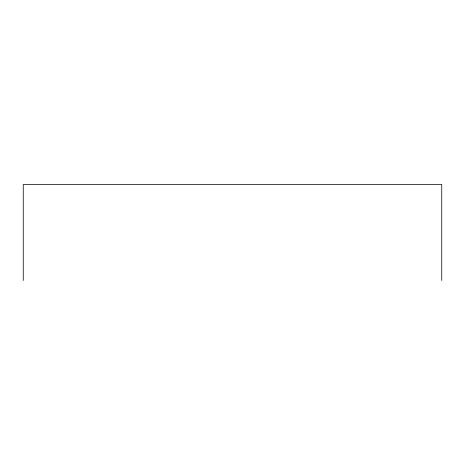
<?xml version="1.0" encoding="UTF-8"?>
<svg xmlns="http://www.w3.org/2000/svg" width="465" height="465" viewBox="0 0 465 465"><rect width="100%" height="100%" fill="white"/><g stroke="black" fill="none" stroke-linecap="round" stroke-linejoin="round"><path stroke-width="0.7" d="M441.75 280.5L441.75 184.5L23.25 184.5L23.25 280.5"/></g></svg>
